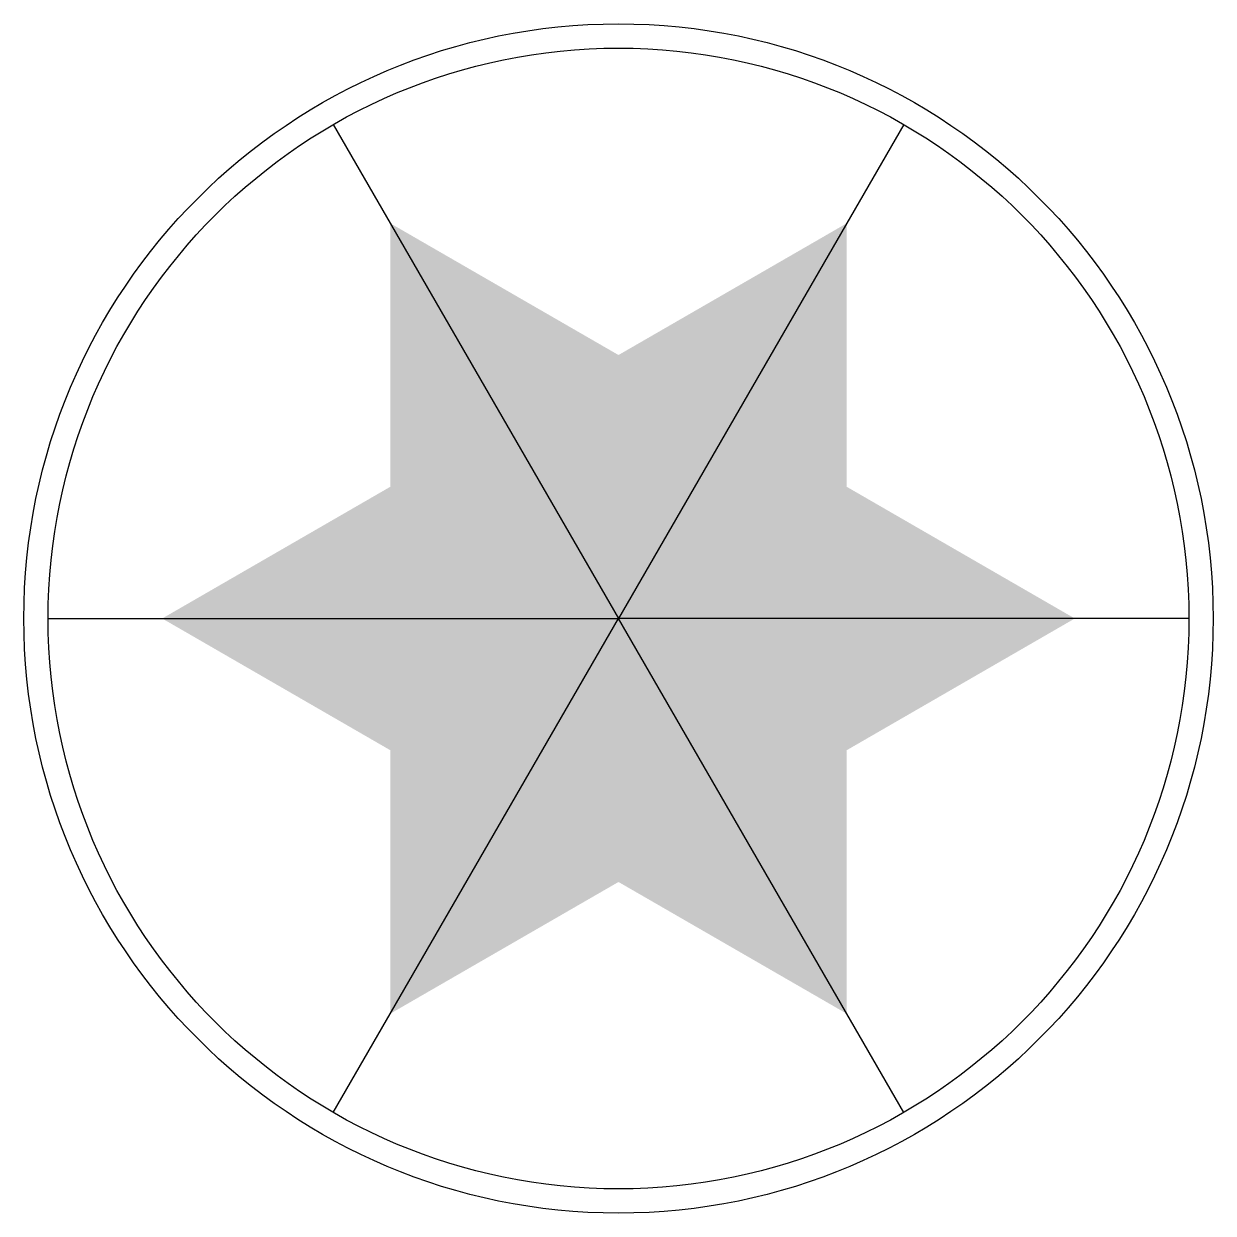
# Model space of a CAD drawing. Header units: feet. Extents: x -0.52 to 0.52, y -0.52 to 0.52.
import ezdxf

# ---------------------------------------------------------------- set-up
doc = ezdxf.new("R2010")
doc.units = ezdxf.units.FT
doc.header["$MEASUREMENT"] = 0
doc.layers.add('3DFACE', color=7, linetype='Continuous')

msp = doc.modelspace()

# ---------------------------------------------------------------- linework, layer by layer
for p in [(-0.25, 0.433, 1.0001), (0.25, 0.433, 1.0001), (-0.5, 0, 1.0001), (-0.25, -0.433, 1.0001), (0.25, -0.433, 1.0001), (0.5, 0, 1.0001)]:
    msp.add_line(p, (0, 0, 1.0001))
at = {"elevation": 1.0001}
for points in [[(-0.2, 0.3464, 0, 0.231, 0), (-0.1, 0.1732, 0.231, 0, 0), (0, 0, 0, 0, 0)], [(0.2, 0.3464, 0, 0.231, 0), (0.1, 0.1732, 0.231, 0, 0), (0, 0, 0, 0, 0)], [(-0.4, 0, 0, 0.231, 0), (-0.2, 0, 0.231, 0, 0), (0, 0, 0, 0, 0)], [(-0.2, -0.3464, 0, 0.231, 0), (-0.1, -0.1732, 0.231, 0, 0), (0, 0, 0, 0, 0)], [(0.2, -0.3464, 0, 0.231, 0), (0.1, -0.1732, 0.231, 0, 0), (0, 0, 0, 0, 0)], [(0.4, 0, 0, 0.231, 0), (0.2, 0, 0.231, 0, 0), (0, 0, 0, 0, 0)]]:
    msp.add_lwpolyline(points, format="xyseb", dxfattribs=at)
msp.add_circle((0, 0, 1.0001), 0.5)
at = {"layer": '3DFACE'}
msp.add_circle((0, 0, 1), 0.5213, dxfattribs=at)
at = {"layer": 'Defpoints'}
msp.add_point((0, 0), dxfattribs=at)

doc.saveas('drawing.dxf')
